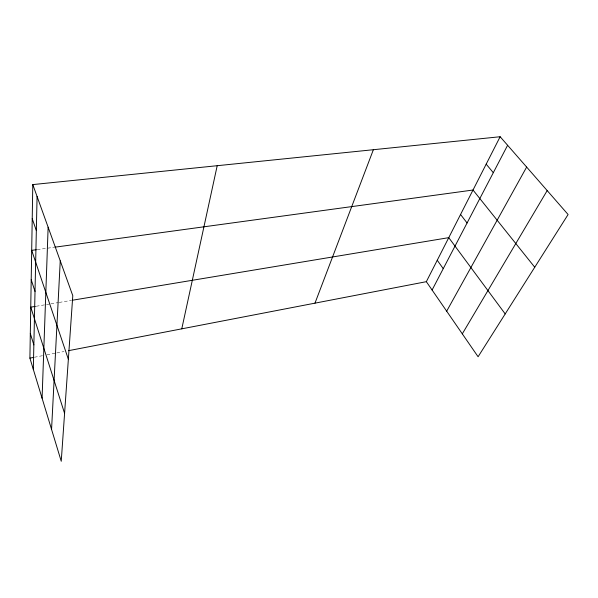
<?xml version="1.0" encoding="UTF-8"?>
<svg xmlns="http://www.w3.org/2000/svg" width="598" height="598" viewBox="0 0 598 598"><rect width="100%" height="100%" fill="white"/><g stroke="black" fill="none" stroke-linecap="round" stroke-linejoin="round"><path stroke-width="0.45" stroke-dasharray="2.99 2.24" d="M34.385 357.253L42.458 355.698M46.943 354.831L55.913 353.104M56.81 352.932L63.993 351.549M36.254 306.243L50.015 303.956M50.935 303.806L58.275 302.581M59.187 302.431L71.117 300.45M37.233 249.598L53.857 247.325"/><path stroke-width="0.9" d="M32.793 184.588L72.792 295.711L61.243 461.267L29.9 358.12L32.793 184.588L500.145 136.733L568.1 214.525L478.094 356.752L426.344 281.68L500.145 136.733M33.324 369.4L37.083 196.503M42.084 398.208L48.132 227.21M51.563 429.401L60.248 260.87M181.777 328.84L217.201 165.706M314.982 303.156L373.369 149.709M432.092 290.023L507.612 145.277M446.676 311.177L526.644 167.066M462.306 333.848L547.185 190.583M29.9 358.12L33.488 357.432M68.478 350.682L426.344 281.68M35.334 306.4L30.752 307.163L64.584 413.382M72.037 300.293L448.762 237.653L505.198 313.92M36.314 249.725L31.694 250.353L68.359 359.286M54.784 247.198L473.011 190.029L534.739 267.231M486.181 164.151L493.305 172.687M460.557 214.488L467.075 222.972M437.25 260.257L443.245 268.651M32.225 218.719L36.343 230.574M31.208 279.759L35.02 291.42M30.311 333.505L33.854 344.919"/></g></svg>
